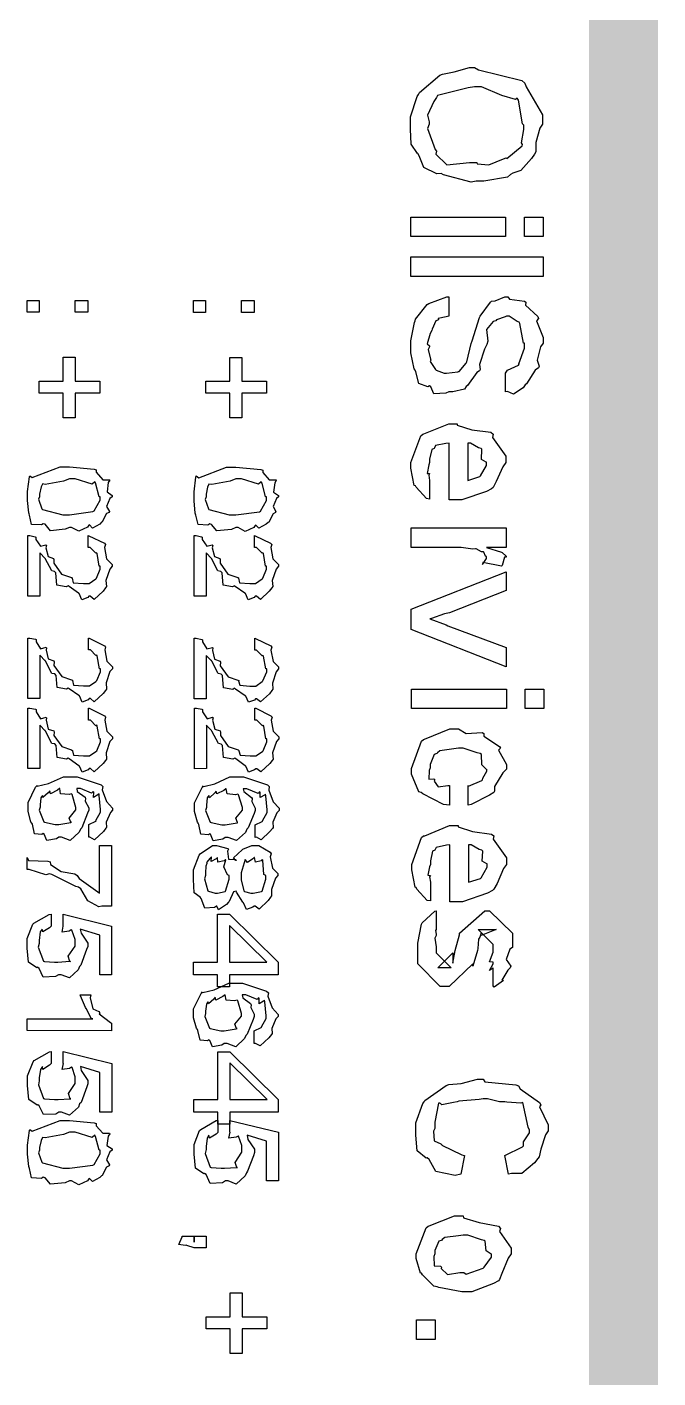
# Model space of a CAD drawing. Extents: x 0.1 to 11.6, y 0.3 to 16.2.
# Drawn here: x 1.7051 to 1.8883, y 0.8572 to 1.2494 of the extents above; entities that cross this region are included whole.
import ezdxf

# ---------------------------------------------------------------- set-up
doc = ezdxf.new("R2010")
doc.units = 0
doc.layers.get('0').update_dxf_attribs({"linetype": 'CONTINUOUS'})

msp = doc.modelspace()

# ---------------------------------------------------------------- linework, layer by layer
at = {"color": 0, "const_width": 0.02}
msp.add_lwpolyline([(1.87831, 0.513346), (1.87831, 4.18001)], dxfattribs=at)
at = {"color": 0}
for points in [[(1.83507, 1.23768), (1.83621, 1.23698), (1.84874, 1.23389), (1.84961, 1.23313), (1.84999, 1.23204), (1.85482, 1.2239), (1.85482, 1.22119), (1.854, 1.22011), (1.85286, 1.21593), (1.85281, 1.21316), (1.85243, 1.21251), (1.85157, 1.21126), (1.84847, 1.20774), (1.84619, 1.20698), (1.84549, 1.20665), (1.84463, 1.20589), (1.83778, 1.2047), (1.8355, 1.2047), (1.8341, 1.20443), (1.82607, 1.20654), (1.82531, 1.20687), (1.82411, 1.20682), (1.82032, 1.20866), (1.81896, 1.21208), (1.81858, 1.21273), (1.81847, 1.21273), (1.81668, 1.21544), (1.8164, 1.21978), (1.8164, 1.22119), (1.8164, 1.22336), (1.81836, 1.22922), (1.81879, 1.22987), (1.81901, 1.23047), (1.82497, 1.23541), (1.82574, 1.23573), (1.82574, 1.23573), (1.82915, 1.23638), (1.83356, 1.23768), (1.83507, 1.23768)], [(1.83507, 1.23204), (1.83317, 1.23182), (1.82433, 1.22955), (1.824, 1.229), (1.82324, 1.22781), (1.8214, 1.22385), (1.82183, 1.2219), (1.82183, 1.22119), (1.82135, 1.21994), (1.82362, 1.21392), (1.824, 1.21338), (1.82383, 1.21257), (1.82704, 1.20947), (1.83356, 1.21012), (1.83572, 1.21012), (1.83583, 1.20974), (1.83919, 1.20942), (1.84343, 1.21121), (1.84418, 1.21142), (1.8444, 1.21126), (1.8489, 1.2149), (1.84896, 1.21533), (1.84864, 1.21577), (1.84939, 1.21967), (1.84939, 1.22098), (1.84896, 1.2213), (1.84776, 1.22824), (1.84744, 1.22879), (1.84694, 1.22835), (1.84293, 1.2296), (1.83703, 1.23204), (1.83507, 1.23204)], [(1.81651, 1.19423), (1.84407, 1.19423), (1.84407, 1.18858), (1.81651, 1.18858), (1.81651, 1.19423)], [(1.8495, 1.19423), (1.85493, 1.19423), (1.85493, 1.18858), (1.8495, 1.18858), (1.8495, 1.19423)], [(1.81651, 1.18267), (1.85493, 1.18267), (1.85493, 1.17703), (1.81651, 1.17703), (1.81651, 1.18267)], [(1.70514, 1.17008), (1.70861, 1.17008), (1.70861, 1.16661), (1.70514, 1.16661), (1.70514, 1.17008)], [(1.71903, 1.17008), (1.72271, 1.17008), (1.72271, 1.16661), (1.71903, 1.16661), (1.71903, 1.17008)], [(1.75347, 1.17003), (1.75694, 1.17003), (1.75694, 1.16656), (1.75347, 1.16656), (1.75347, 1.17003)], [(1.76736, 1.17003), (1.77106, 1.17003), (1.77106, 1.16656), (1.76736, 1.16656), (1.76736, 1.17003)], [(1.82758, 1.17111), (1.82758, 1.16547), (1.82676, 1.16531), (1.82443, 1.16477), (1.82454, 1.16444), (1.82454, 1.16439), (1.82383, 1.16417), (1.82269, 1.16167), (1.8226, 1.16135), (1.82215, 1.16043), (1.82129, 1.1575), (1.82194, 1.15685), (1.82194, 1.15658), (1.82156, 1.15581), (1.82226, 1.15299), (1.82237, 1.15267), (1.82215, 1.15234), (1.82374, 1.15001), (1.82389, 1.14985), (1.82389, 1.14985), (1.82617, 1.14898), (1.82693, 1.14898), (1.82693, 1.14898), (1.83014, 1.14936), (1.8304, 1.14941), (1.83062, 1.14947), (1.83263, 1.15186), (1.83279, 1.15223), (1.83279, 1.15223), (1.8341, 1.15755), (1.83431, 1.15831), (1.83431, 1.15831), (1.83649, 1.16509), (1.83669, 1.16547), (1.83664, 1.16553), (1.83963, 1.1696), (1.83996, 1.16981), (1.83996, 1.16981), (1.84104, 1.16992), (1.84381, 1.17112), (1.84472, 1.17111), (1.84517, 1.17041), (1.8495, 1.16987), (1.84993, 1.1696), (1.84983, 1.16873), (1.8534, 1.16537), (1.85362, 1.16482), (1.85303, 1.16412), (1.85493, 1.15929), (1.85493, 1.15766), (1.85422, 1.15663), (1.85325, 1.15272), (1.85379, 1.15093), (1.85362, 1.1505), (1.8526, 1.14985), (1.85015, 1.14583), (1.84972, 1.14551), (1.84912, 1.14469), (1.8464, 1.14285), (1.84463, 1.14361), (1.84407, 1.14355), (1.84407, 1.14898), (1.84407, 1.14898), (1.84463, 1.14985), (1.84776, 1.15126), (1.84799, 1.15158), (1.84793, 1.15169), (1.8495, 1.1562), (1.8495, 1.15766), (1.84928, 1.15766), (1.84819, 1.16341), (1.84799, 1.16374), (1.84739, 1.16395), (1.84506, 1.16547), (1.84429, 1.16547), (1.84397, 1.16526), (1.84142, 1.16439), (1.84125, 1.16417), (1.84044, 1.16395), (1.83854, 1.16162), (1.83886, 1.1582), (1.83865, 1.15723), (1.83794, 1.15592), (1.83649, 1.15147), (1.83664, 1.14996), (1.83649, 1.14963), (1.83572, 1.14909), (1.83296, 1.14534), (1.83257, 1.14507), (1.83214, 1.14431), (1.82872, 1.14355), (1.82758, 1.14355), (1.82667, 1.14312), (1.82324, 1.14296), (1.82237, 1.14502), (1.82194, 1.14529), (1.8215, 1.14502), (1.8189, 1.14594), (1.81803, 1.14936), (1.81782, 1.14985), (1.81749, 1.15023), (1.81651, 1.15484), (1.81651, 1.15636), (1.81651, 1.15831), (1.8176, 1.16363), (1.81782, 1.16417), (1.81793, 1.16461), (1.82129, 1.16889), (1.82172, 1.16916), (1.82172, 1.16916), (1.82704, 1.17112), (1.82758, 1.17111)], [(1.70865, 1.14665), (1.7156, 1.14665), (1.7156, 1.15359), (1.71907, 1.15359), (1.71907, 1.14665), (1.72624, 1.14665), (1.72624, 1.14318), (1.71907, 1.14318), (1.71907, 1.13602), (1.7156, 1.13602), (1.7156, 1.14318), (1.70865, 1.14318), (1.70865, 1.14665)], [(1.757, 1.14659), (1.76394, 1.14659), (1.76394, 1.15354), (1.76742, 1.15353), (1.76742, 1.14659), (1.77458, 1.14659), (1.77458, 1.14312), (1.76742, 1.14312), (1.76742, 1.13596), (1.76394, 1.13596), (1.76394, 1.14312), (1.757, 1.14312), (1.757, 1.14659)], [(1.822, 1.11778), (1.822, 1.11236), (1.82107, 1.11252), (1.81808, 1.11583), (1.81787, 1.11626), (1.81754, 1.11637), (1.81657, 1.12137), (1.81657, 1.12299), (1.81657, 1.12299), (1.81944, 1.13075), (1.82004, 1.13124), (1.82036, 1.13129), (1.82758, 1.13428), (1.83003, 1.13428), (1.83003, 1.13384), (1.83425, 1.13248), (1.83979, 1.13178), (1.84044, 1.13124), (1.84022, 1.13026), (1.84412, 1.12484), (1.84412, 1.12299), (1.84326, 1.12174), (1.84136, 1.11746), (1.84044, 1.11578), (1.84, 1.1154), (1.83854, 1.11458), (1.83132, 1.11214), (1.82894, 1.11214), (1.82861, 1.11214), (1.82785, 1.11214), (1.82764, 1.11214), (1.82764, 1.12863), (1.82667, 1.12853), (1.82374, 1.12793), (1.8234, 1.12728), (1.82329, 1.12712), (1.8226, 1.12679), (1.822, 1.12397), (1.822, 1.12299), (1.82172, 1.12229), (1.82129, 1.11985), (1.822, 1.11979), (1.822, 1.11974), (1.82178, 1.11936), (1.822, 1.11778), (1.822, 1.11778)], [(1.83306, 1.12863), (1.83306, 1.11778), (1.83306, 1.11778), (1.83653, 1.11892), (1.83675, 1.11909), (1.83675, 1.11909), (1.83849, 1.12218), (1.83849, 1.12321), (1.83838, 1.12315), (1.83708, 1.12392), (1.83718, 1.12684), (1.83697, 1.12712), (1.83615, 1.12728), (1.83382, 1.12863), (1.83306, 1.12863)], [(1.71739, 1.12175), (1.71739, 1.12175), (1.72461, 1.12104), (1.72521, 1.12088), (1.72521, 1.12017), (1.72711, 1.118), (1.72906, 1.118), (1.72911, 1.11784), (1.72868, 1.11719), (1.72831, 1.11448), (1.72976, 1.11344), (1.72976, 1.11306), (1.72917, 1.11258), (1.72819, 1.11024), (1.729, 1.10883), (1.72889, 1.10851), (1.72819, 1.10818), (1.72694, 1.10574), (1.72672, 1.10568), (1.72618, 1.10514), (1.72407, 1.10395), (1.72319, 1.10487), (1.72304, 1.10482), (1.7226, 1.10422), (1.72011, 1.10303), (1.71804, 1.10417), (1.71739, 1.10417), (1.71615, 1.10362), (1.71186, 1.10319), (1.71035, 1.10509), (1.70979, 1.10525), (1.70925, 1.10487), (1.70643, 1.10503), (1.70578, 1.10775), (1.70568, 1.10807), (1.70557, 1.1084), (1.70524, 1.11193), (1.70524, 1.11306), (1.70524, 1.11458), (1.70578, 1.11882), (1.70589, 1.11914), (1.7066, 1.11865), (1.71468, 1.12174), (1.71739, 1.12175)], [(1.71739, 1.11827), (1.71571, 1.11762), (1.71039, 1.11664), (1.70958, 1.11681), (1.70958, 1.11675), (1.70915, 1.11594), (1.70871, 1.11382), (1.70871, 1.11306), (1.70844, 1.11236), (1.70942, 1.10959), (1.70958, 1.10938), (1.70958, 1.10938), (1.71544, 1.10786), (1.71739, 1.10786), (1.71739, 1.10786), (1.72424, 1.10878), (1.72456, 1.10894), (1.72456, 1.10894), (1.72629, 1.11203), (1.72629, 1.11306), (1.72601, 1.11306), (1.72499, 1.11708), (1.72478, 1.1174), (1.72396, 1.11675), (1.71903, 1.11827), (1.71739, 1.11827)], [(1.76574, 1.12169), (1.76574, 1.12169), (1.77294, 1.12098), (1.77354, 1.12082), (1.77354, 1.12012), (1.77544, 1.11795), (1.7774, 1.11795), (1.77746, 1.11778), (1.77701, 1.11713), (1.77664, 1.11442), (1.7781, 1.11339), (1.7781, 1.11301), (1.7775, 1.11252), (1.77653, 1.11019), (1.77735, 1.10878), (1.77724, 1.10845), (1.77653, 1.10813), (1.77528, 1.10568), (1.77507, 1.10563), (1.77453, 1.10509), (1.7724, 1.1039), (1.77154, 1.10482), (1.77138, 1.10476), (1.77094, 1.10417), (1.76844, 1.10297), (1.76639, 1.10411), (1.76574, 1.10411), (1.76449, 1.10357), (1.76019, 1.10314), (1.75868, 1.10503), (1.75814, 1.1052), (1.7576, 1.10482), (1.75478, 1.10498), (1.75412, 1.10769), (1.75401, 1.10802), (1.7539, 1.10834), (1.75358, 1.11187), (1.75358, 1.11301), (1.75358, 1.11453), (1.75412, 1.11876), (1.75424, 1.11909), (1.75493, 1.1186), (1.76303, 1.12169), (1.76574, 1.12169)], [(1.76574, 1.11822), (1.76406, 1.11757), (1.75874, 1.11659), (1.75792, 1.11675), (1.75792, 1.1167), (1.75749, 1.11589), (1.75706, 1.11377), (1.75706, 1.11301), (1.75678, 1.1123), (1.75776, 1.10954), (1.75792, 1.10932), (1.75792, 1.10932), (1.76378, 1.1078), (1.76574, 1.1078), (1.76574, 1.1078), (1.77257, 1.10873), (1.77289, 1.10888), (1.77289, 1.10888), (1.77463, 1.11198), (1.77463, 1.11301), (1.77436, 1.11301), (1.77333, 1.11702), (1.77311, 1.11735), (1.77229, 1.1167), (1.76736, 1.11822), (1.76574, 1.11822)], [(1.81662, 1.104), (1.84418, 1.104), (1.84418, 1.09836), (1.83854, 1.09836), (1.83849, 1.09831), (1.84289, 1.09695), (1.8431, 1.09684), (1.8431, 1.09684), (1.84418, 1.09586), (1.84418, 1.09554), (1.84375, 1.09549), (1.8431, 1.09315), (1.84289, 1.09293), (1.83746, 1.09402), (1.8374, 1.09391), (1.83735, 1.09337), (1.83854, 1.09516), (1.83854, 1.09576), (1.83826, 1.09581), (1.83778, 1.09695), (1.83768, 1.09706), (1.83708, 1.09706), (1.8355, 1.09793), (1.83529, 1.09793), (1.83453, 1.09782), (1.83117, 1.09836), (1.83008, 1.09836), (1.81662, 1.09836), (1.81662, 1.104)], [(1.70876, 1.0842), (1.70529, 1.0842), (1.70529, 1.10178), (1.70589, 1.10178), (1.70746, 1.10145), (1.70768, 1.10135), (1.70768, 1.10069), (1.70899, 1.09869), (1.71056, 1.09912), (1.71072, 1.09896), (1.71056, 1.09825), (1.71121, 1.0957), (1.71278, 1.09516), (1.71289, 1.09483), (1.71283, 1.0938), (1.71511, 1.0906), (1.71799, 1.08963), (1.71832, 1.08941), (1.71821, 1.08941), (1.71853, 1.08811), (1.72146, 1.08789), (1.72244, 1.08789), (1.72314, 1.08789), (1.72504, 1.08919), (1.72526, 1.08941), (1.72526, 1.08941), (1.72635, 1.09201), (1.72635, 1.09288), (1.72607, 1.09288), (1.72542, 1.09657), (1.72526, 1.09679), (1.72504, 1.09668), (1.72342, 1.09831), (1.72287, 1.09831), (1.72287, 1.10178), (1.72308, 1.10173), (1.72754, 1.09956), (1.72786, 1.09918), (1.7276, 1.09831), (1.72819, 1.09505), (1.72982, 1.09343), (1.72982, 1.09288), (1.72911, 1.09207), (1.72797, 1.08876), (1.72814, 1.08697), (1.72786, 1.08659), (1.72715, 1.08567), (1.72456, 1.08328), (1.72342, 1.0842), (1.72308, 1.0842), (1.72276, 1.08382), (1.72103, 1.08317), (1.72026, 1.08496), (1.72006, 1.08507), (1.72006, 1.08507), (1.71729, 1.08702), (1.71701, 1.08724), (1.71647, 1.08692), (1.71376, 1.0874), (1.71349, 1.09093), (1.71311, 1.09136), (1.71224, 1.09152), (1.71039, 1.09511), (1.71029, 1.09527), (1.71024, 1.09527), (1.70888, 1.09668), (1.70876, 1.09679), (1.70876, 1.0842)], [(1.75706, 1.0842), (1.75358, 1.0842), (1.75358, 1.10178), (1.75418, 1.10178), (1.75575, 1.10145), (1.75597, 1.10134), (1.75597, 1.10069), (1.75726, 1.09869), (1.75885, 1.09912), (1.759, 1.09896), (1.75885, 1.09825), (1.7595, 1.0957), (1.76107, 1.09516), (1.76118, 1.09483), (1.76113, 1.0938), (1.7634, 1.0906), (1.76628, 1.08963), (1.7666, 1.08941), (1.76649, 1.08941), (1.76682, 1.08811), (1.76975, 1.08789), (1.77072, 1.08789), (1.77143, 1.08789), (1.77333, 1.08919), (1.77354, 1.08941), (1.77354, 1.08941), (1.77463, 1.09201), (1.77463, 1.09288), (1.77436, 1.09288), (1.77371, 1.09657), (1.77354, 1.09679), (1.77333, 1.09668), (1.77171, 1.09831), (1.77115, 1.09831), (1.77115, 1.10178), (1.77138, 1.10172), (1.77582, 1.09955), (1.77615, 1.09917), (1.77587, 1.09831), (1.77647, 1.09505), (1.7781, 1.09342), (1.7781, 1.09288), (1.7774, 1.09207), (1.77626, 1.08876), (1.77642, 1.08697), (1.77615, 1.08659), (1.77544, 1.08567), (1.77285, 1.08328), (1.77169, 1.0842), (1.77138, 1.0842), (1.77106, 1.08382), (1.76932, 1.08317), (1.76856, 1.08496), (1.76833, 1.08507), (1.76833, 1.08507), (1.76557, 1.08702), (1.76531, 1.08724), (1.76476, 1.08691), (1.76204, 1.0874), (1.76178, 1.09093), (1.76139, 1.09136), (1.76053, 1.09152), (1.75868, 1.0951), (1.75857, 1.09527), (1.75851, 1.09527), (1.75717, 1.09668), (1.75706, 1.09679), (1.75706, 1.0842)], [(1.81668, 1.0804), (1.84424, 1.09125), (1.84424, 1.08583), (1.82775, 1.07932), (1.82633, 1.07905), (1.82254, 1.07775), (1.8221, 1.07758), (1.8221, 1.07758), (1.82676, 1.07584), (1.82731, 1.07563), (1.84424, 1.06934), (1.84424, 1.06369), (1.81668, 1.07454), (1.81668, 1.0804)], [(1.70882, 1.05447), (1.70535, 1.05447), (1.70535, 1.07205), (1.70594, 1.07205), (1.70751, 1.07172), (1.70774, 1.07162), (1.70774, 1.07096), (1.70904, 1.06896), (1.71061, 1.06939), (1.71078, 1.06923), (1.71061, 1.06852), (1.71126, 1.06597), (1.71283, 1.06543), (1.71294, 1.0651), (1.71289, 1.06407), (1.71517, 1.06087), (1.71804, 1.0599), (1.71838, 1.05968), (1.71826, 1.05968), (1.71858, 1.05838), (1.72151, 1.05816), (1.7225, 1.05816), (1.72319, 1.05816), (1.7251, 1.05946), (1.72532, 1.05968), (1.72532, 1.05968), (1.7264, 1.06228), (1.7264, 1.06315), (1.72612, 1.06315), (1.72547, 1.06684), (1.72532, 1.06706), (1.7251, 1.06695), (1.72347, 1.06858), (1.72293, 1.06858), (1.72293, 1.07205), (1.72314, 1.07199), (1.7276, 1.06982), (1.72792, 1.06944), (1.72765, 1.06858), (1.72825, 1.06532), (1.72988, 1.06369), (1.72988, 1.06315), (1.72917, 1.06234), (1.72803, 1.05903), (1.72819, 1.05724), (1.72792, 1.05686), (1.72721, 1.05593), (1.72461, 1.05355), (1.72347, 1.05447), (1.72314, 1.05447), (1.72282, 1.05409), (1.72108, 1.05344), (1.72032, 1.05523), (1.72011, 1.05534), (1.72011, 1.05534), (1.71733, 1.05729), (1.71707, 1.05751), (1.71653, 1.05718), (1.71382, 1.05767), (1.71354, 1.0612), (1.71317, 1.06163), (1.71229, 1.06179), (1.71044, 1.06537), (1.71035, 1.06554), (1.71029, 1.06554), (1.70893, 1.06695), (1.70882, 1.06706), (1.70882, 1.05447)], [(1.75711, 1.05442), (1.75364, 1.05442), (1.75364, 1.07199), (1.75424, 1.07199), (1.75581, 1.07167), (1.75603, 1.07156), (1.75603, 1.07091), (1.75732, 1.0689), (1.7589, 1.06933), (1.75906, 1.06917), (1.7589, 1.06847), (1.75956, 1.06592), (1.76113, 1.06538), (1.76124, 1.06505), (1.76118, 1.06402), (1.76346, 1.06082), (1.76633, 1.05984), (1.76665, 1.05962), (1.76654, 1.05962), (1.76687, 1.05832), (1.76981, 1.05811), (1.77078, 1.0581), (1.77149, 1.0581), (1.77339, 1.05941), (1.7736, 1.05962), (1.7736, 1.05962), (1.77468, 1.06223), (1.77468, 1.0631), (1.77442, 1.0631), (1.77376, 1.06678), (1.7736, 1.067), (1.77339, 1.06689), (1.77175, 1.06852), (1.77121, 1.06852), (1.77121, 1.07199), (1.77143, 1.07194), (1.77587, 1.06977), (1.77621, 1.06939), (1.77593, 1.06852), (1.77653, 1.06527), (1.77815, 1.06364), (1.77815, 1.0631), (1.77746, 1.06228), (1.77632, 1.05897), (1.77647, 1.05718), (1.77621, 1.0568), (1.7755, 1.05588), (1.77289, 1.05349), (1.77175, 1.05442), (1.77143, 1.05442), (1.77111, 1.05403), (1.76937, 1.05339), (1.76861, 1.05518), (1.76839, 1.05528), (1.76839, 1.05528), (1.76563, 1.05724), (1.76535, 1.05745), (1.76481, 1.05713), (1.7621, 1.05762), (1.76183, 1.06114), (1.76144, 1.06158), (1.76058, 1.06174), (1.75874, 1.06532), (1.75863, 1.06548), (1.75857, 1.06548), (1.75722, 1.06689), (1.75711, 1.067), (1.75711, 1.05442)], [(1.81674, 1.05724), (1.84429, 1.05724), (1.84429, 1.05159), (1.81674, 1.05159), (1.81674, 1.05724)], [(1.84972, 1.05724), (1.85514, 1.05724), (1.85514, 1.05159), (1.84972, 1.05159), (1.84972, 1.05724)], [(1.70882, 1.03413), (1.70535, 1.03413), (1.70535, 1.0517), (1.70594, 1.0517), (1.70751, 1.05138), (1.70774, 1.05127), (1.70774, 1.05062), (1.70904, 1.04861), (1.71061, 1.04904), (1.71078, 1.04888), (1.71061, 1.04817), (1.71126, 1.04563), (1.71283, 1.04508), (1.71294, 1.04476), (1.71289, 1.04373), (1.71517, 1.04053), (1.71804, 1.03955), (1.71838, 1.03933), (1.71826, 1.03933), (1.71858, 1.03803), (1.72151, 1.03781), (1.7225, 1.03782), (1.72319, 1.03782), (1.7251, 1.03912), (1.72532, 1.03933), (1.72532, 1.03933), (1.7264, 1.04194), (1.7264, 1.04281), (1.72612, 1.0428), (1.72547, 1.0465), (1.72532, 1.04671), (1.7251, 1.0466), (1.72347, 1.04823), (1.72293, 1.04823), (1.72293, 1.0517), (1.72314, 1.05165), (1.7276, 1.04948), (1.72792, 1.0491), (1.72765, 1.04823), (1.72825, 1.04498), (1.72988, 1.04335), (1.72988, 1.04281), (1.72917, 1.04199), (1.72803, 1.03868), (1.72819, 1.03689), (1.72792, 1.03651), (1.72721, 1.03559), (1.72461, 1.0332), (1.72347, 1.03413), (1.72314, 1.03413), (1.72282, 1.03375), (1.72108, 1.03309), (1.72032, 1.03488), (1.72011, 1.03499), (1.72011, 1.03499), (1.71733, 1.03695), (1.71707, 1.03716), (1.71653, 1.03684), (1.71382, 1.03733), (1.71354, 1.04085), (1.71317, 1.04129), (1.71229, 1.04145), (1.71044, 1.04503), (1.71035, 1.04519), (1.71029, 1.04519), (1.70893, 1.04661), (1.70882, 1.04671), (1.70882, 1.03413)], [(1.75717, 1.03413), (1.75369, 1.03412), (1.75369, 1.0517), (1.75429, 1.0517), (1.75586, 1.05137), (1.75607, 1.05127), (1.75608, 1.05062), (1.75737, 1.04861), (1.75896, 1.04904), (1.75911, 1.04888), (1.75896, 1.04817), (1.7596, 1.04563), (1.76118, 1.04508), (1.76129, 1.04476), (1.76124, 1.04373), (1.76351, 1.04053), (1.76639, 1.03955), (1.76671, 1.03933), (1.7666, 1.03933), (1.76693, 1.03803), (1.76986, 1.03781), (1.77083, 1.03781), (1.77154, 1.03781), (1.77344, 1.03912), (1.77365, 1.03933), (1.77365, 1.03933), (1.77474, 1.04194), (1.77474, 1.0428), (1.77447, 1.0428), (1.77382, 1.04649), (1.77365, 1.04671), (1.77344, 1.0466), (1.77181, 1.04823), (1.77126, 1.04823), (1.77126, 1.0517), (1.77149, 1.05165), (1.77593, 1.04948), (1.77626, 1.0491), (1.77599, 1.04823), (1.77658, 1.04497), (1.77821, 1.04335), (1.77821, 1.0428), (1.7775, 1.04199), (1.77636, 1.03868), (1.77653, 1.03689), (1.77626, 1.03651), (1.77556, 1.03559), (1.77294, 1.0332), (1.77181, 1.03412), (1.77149, 1.03412), (1.77115, 1.03374), (1.76942, 1.03309), (1.76867, 1.03488), (1.76844, 1.03499), (1.76844, 1.03499), (1.76568, 1.03694), (1.7654, 1.03716), (1.76486, 1.03684), (1.76215, 1.03733), (1.76188, 1.04085), (1.7615, 1.04128), (1.76064, 1.04145), (1.75879, 1.04503), (1.75868, 1.04519), (1.75863, 1.04519), (1.75726, 1.0466), (1.75717, 1.04671), (1.75717, 1.03413)], [(1.82781, 1.02919), (1.82781, 1.02354), (1.82601, 1.02371), (1.82004, 1.0268), (1.81956, 1.02723), (1.81885, 1.0274), (1.81674, 1.0325), (1.81674, 1.03418), (1.81674, 1.03418), (1.81961, 1.0421), (1.82021, 1.04264), (1.82047, 1.0427), (1.8279, 1.04568), (1.8304, 1.04568), (1.8304, 1.04568), (1.83257, 1.04432), (1.83724, 1.04459), (1.83778, 1.04438), (1.83772, 1.04356), (1.84229, 1.04053), (1.84256, 1.04004), (1.84201, 1.03949), (1.84429, 1.03537), (1.84429, 1.03396), (1.84326, 1.03288), (1.84088, 1.02892), (1.84082, 1.02756), (1.8406, 1.02723), (1.83942, 1.02647), (1.8341, 1.02371), (1.83322, 1.02355), (1.83322, 1.02919), (1.83328, 1.02908), (1.83712, 1.03071), (1.83735, 1.03092), (1.83735, 1.03092), (1.83746, 1.03141), (1.83865, 1.03336), (1.83865, 1.03396), (1.83849, 1.03391), (1.83712, 1.03521), (1.83703, 1.03825), (1.83669, 1.03852), (1.83583, 1.03868), (1.83176, 1.04004), (1.8304, 1.04004), (1.829, 1.03988), (1.82493, 1.03933), (1.82433, 1.03874), (1.82411, 1.03852), (1.82335, 1.03825), (1.82215, 1.03537), (1.82215, 1.03439), (1.82189, 1.03364), (1.82178, 1.03109), (1.82324, 1.03114), (1.82346, 1.03092), (1.82329, 1.03054), (1.82443, 1.02881), (1.82731, 1.02924), (1.82781, 1.02919)], [(1.72299, 1.01422), (1.72299, 1.0179), (1.72299, 1.0179), (1.72504, 1.01888), (1.72515, 1.01899), (1.7251, 1.01904), (1.72646, 1.02149), (1.72646, 1.02225), (1.72646, 1.02225), (1.72607, 1.02631), (1.72601, 1.0268), (1.72569, 1.02648), (1.72439, 1.02577), (1.72444, 1.02734), (1.72428, 1.02745), (1.72385, 1.02702), (1.7206, 1.02832), (1.71951, 1.02832), (1.71967, 1.02751), (1.72194, 1.02582), (1.72211, 1.0255), (1.722, 1.02469), (1.72299, 1.02273), (1.72299, 1.02203), (1.72265, 1.02116), (1.72097, 1.01698), (1.7206, 1.0166), (1.72021, 1.01568), (1.71761, 1.01329), (1.71511, 1.01422), (1.71431, 1.01421), (1.7136, 1.01373), (1.71083, 1.01324), (1.71007, 1.01514), (1.70975, 1.0153), (1.70942, 1.01497), (1.70725, 1.01519), (1.70665, 1.01801), (1.70649, 1.01834), (1.70622, 1.01866), (1.7054, 1.0217), (1.7054, 1.02268), (1.7054, 1.02431), (1.70757, 1.02875), (1.70801, 1.02919), (1.70806, 1.02902), (1.71132, 1.02978), (1.71565, 1.03179), (1.71713, 1.03179), (1.71963, 1.03179), (1.72657, 1.02946), (1.72711, 1.02897), (1.72694, 1.02794), (1.72819, 1.02458), (1.72993, 1.02268), (1.72993, 1.02203), (1.72928, 1.02138), (1.72808, 1.01861), (1.72819, 1.01709), (1.72797, 1.01682), (1.72726, 1.0159), (1.72472, 1.01351), (1.72336, 1.01427), (1.72299, 1.01422)], [(1.77132, 1.01416), (1.77132, 1.01785), (1.77132, 1.01785), (1.77339, 1.01883), (1.77349, 1.01893), (1.77343, 1.01899), (1.77479, 1.02143), (1.77479, 1.02219), (1.77479, 1.02219), (1.77442, 1.02626), (1.77436, 1.02675), (1.77403, 1.02642), (1.77274, 1.02572), (1.77279, 1.02729), (1.77262, 1.0274), (1.77219, 1.02696), (1.76893, 1.02827), (1.76785, 1.02827), (1.76801, 1.02745), (1.77029, 1.02577), (1.77046, 1.02544), (1.77035, 1.02463), (1.77132, 1.02268), (1.77132, 1.02197), (1.771, 1.0211), (1.76932, 1.01693), (1.76893, 1.01655), (1.76856, 1.01563), (1.76594, 1.01324), (1.76346, 1.01416), (1.76264, 1.01416), (1.76193, 1.01367), (1.75917, 1.01318), (1.7584, 1.01508), (1.75808, 1.01525), (1.75776, 1.01492), (1.75558, 1.01514), (1.75499, 1.01796), (1.75483, 1.01828), (1.75456, 1.01861), (1.75375, 1.02165), (1.75375, 1.02262), (1.75375, 1.02425), (1.75592, 1.0287), (1.75635, 1.02914), (1.7564, 1.02897), (1.75965, 1.02973), (1.764, 1.03174), (1.76546, 1.03174), (1.76796, 1.03174), (1.7749, 1.02941), (1.77544, 1.02892), (1.77528, 1.02789), (1.77653, 1.02452), (1.77826, 1.02262), (1.77826, 1.02197), (1.77761, 1.02132), (1.77642, 1.01855), (1.77653, 1.01704), (1.77632, 1.01677), (1.77561, 1.01584), (1.77306, 1.01346), (1.77169, 1.01422), (1.77132, 1.01416)], [(1.71451, 1.02832), (1.71392, 1.02789), (1.71186, 1.02686), (1.71169, 1.02767), (1.71169, 1.02767), (1.71126, 1.02713), (1.70969, 1.02572), (1.70953, 1.02637), (1.70953, 1.02637), (1.7091, 1.02566), (1.70888, 1.0236), (1.70888, 1.0229), (1.70861, 1.02203), (1.70996, 1.01866), (1.71018, 1.01855), (1.71018, 1.01855), (1.71326, 1.0179), (1.71431, 1.0179), (1.71431, 1.0179), (1.71778, 1.01845), (1.71799, 1.01855), (1.71783, 1.01855), (1.71733, 1.0198), (1.71929, 1.02214), (1.71929, 1.02289), (1.71929, 1.02289), (1.71821, 1.02658), (1.71799, 1.0268), (1.71729, 1.02658), (1.71485, 1.02686), (1.71457, 1.02832), (1.71451, 1.02832)], [(1.76286, 1.02827), (1.76226, 1.02783), (1.76019, 1.0268), (1.76004, 1.02762), (1.76004, 1.02762), (1.7596, 1.02707), (1.75803, 1.02566), (1.75786, 1.02631), (1.75786, 1.02631), (1.75743, 1.02561), (1.75722, 1.02355), (1.75722, 1.02284), (1.75694, 1.02197), (1.75831, 1.01861), (1.75851, 1.0185), (1.75851, 1.0185), (1.76161, 1.01785), (1.76264, 1.01785), (1.76264, 1.01785), (1.76611, 1.01839), (1.76633, 1.0185), (1.76617, 1.0185), (1.76568, 1.01975), (1.76764, 1.02208), (1.76764, 1.02284), (1.76764, 1.02284), (1.76654, 1.02653), (1.76633, 1.02675), (1.76563, 1.02653), (1.76318, 1.0268), (1.76292, 1.02827), (1.76286, 1.02827)], [(1.82221, 1.00114), (1.82221, 0.995711), (1.82129, 0.995876), (1.81831, 0.999186), (1.81808, 0.999618), (1.81776, 0.999726), (1.81679, 1.00472), (1.81679, 1.00635), (1.81679, 1.00635), (1.81967, 1.0141), (1.82026, 1.01459), (1.82058, 1.01465), (1.82781, 1.01763), (1.83024, 1.01763), (1.83024, 1.0172), (1.83447, 1.01584), (1.84, 1.01513), (1.84065, 1.01459), (1.84044, 1.01362), (1.84435, 1.00819), (1.84435, 1.00635), (1.84347, 1.0051), (1.84158, 1.00081), (1.84065, 0.999131), (1.84022, 0.99875), (1.83876, 0.997935), (1.83154, 0.995496), (1.82915, 0.995497), (1.82883, 0.995497), (1.82807, 0.995497), (1.82785, 0.995496), (1.82785, 1.01199), (1.82688, 1.01188), (1.82394, 1.01128), (1.82362, 1.01063), (1.82351, 1.01047), (1.82281, 1.01014), (1.82221, 1.00732), (1.82221, 1.00635), (1.82194, 1.00564), (1.8215, 1.0032), (1.82221, 1.00314), (1.82221, 1.00309), (1.822, 1.00271), (1.82221, 1.00114), (1.82221, 1.00114)], [(1.83328, 1.01199), (1.83328, 1.00114), (1.83328, 1.00114), (1.83675, 1.00228), (1.83697, 1.00244), (1.83697, 1.00244), (1.83871, 1.00553), (1.83871, 1.00656), (1.8386, 1.00651), (1.83729, 1.00727), (1.8374, 1.0102), (1.83718, 1.01047), (1.83637, 1.01063), (1.83404, 1.01199), (1.83328, 1.01199)], [(1.72612, 1.01183), (1.7296, 1.01183), (1.7296, 0.994249), (1.72678, 0.994249), (1.72597, 0.993978), (1.72276, 0.995768), (1.72071, 0.99924), (1.72006, 0.999675), (1.71924, 0.999946), (1.71229, 1.00336), (1.71158, 1.00358), (1.71056, 1.00331), (1.70568, 1.00488), (1.70508, 1.00488), (1.70508, 1.00836), (1.70551, 1.00749), (1.71115, 1.00727), (1.71181, 1.00705), (1.71186, 1.00629), (1.71496, 1.00423), (1.71897, 1.00358), (1.71963, 1.00314), (1.72021, 1.00228), (1.72569, 0.998371), (1.72612, 0.997936), (1.72612, 1.01183)], [(1.76579, 1.00749), (1.76568, 1.00749), (1.76503, 1.00825), (1.76753, 1.01058), (1.76774, 1.01074), (1.76774, 1.01074), (1.77035, 1.01183), (1.77121, 1.01183), (1.7724, 1.01183), (1.77567, 1.00987), (1.77599, 1.00944), (1.77572, 1.00852), (1.77632, 1.00526), (1.77794, 1.00369), (1.77794, 1.00314), (1.77724, 1.00233), (1.77604, 0.999024), (1.77604, 0.997233), (1.77576, 0.996851), (1.77507, 0.995875), (1.77251, 0.993326), (1.77138, 0.994251), (1.771, 0.994249), (1.77067, 0.993869), (1.76882, 0.993274), (1.76796, 0.995171), (1.76774, 0.995335), (1.76774, 0.995335), (1.7659, 0.998264), (1.76579, 0.998589), (1.76503, 0.998372), (1.76383, 0.995551), (1.76361, 0.995335), (1.76297, 0.994738), (1.76069, 0.993164), (1.76025, 0.994249), (1.76014, 0.994249), (1.75956, 0.993814), (1.75667, 0.99365), (1.75569, 0.996418), (1.75538, 0.996853), (1.75538, 0.996853), (1.75364, 0.998047), (1.75342, 1.0019), (1.75342, 1.00315), (1.75342, 1.00472), (1.75504, 1.00906), (1.75538, 1.00944), (1.75538, 1.00944), (1.75896, 1.01183), (1.76014, 1.01183), (1.76014, 1.01183), (1.7634, 1.01096), (1.76361, 1.01074), (1.76329, 1.0102), (1.76361, 1.00781), (1.76574, 1.00771), (1.76579, 1.00749)], [(1.76036, 1.00835), (1.76004, 1.00798), (1.75857, 1.00716), (1.75868, 1.00857), (1.75863, 1.00857), (1.75831, 1.00814), (1.75717, 1.00689), (1.75732, 1.00667), (1.75732, 1.00662), (1.757, 1.00586), (1.75689, 1.00385), (1.75689, 1.00315), (1.75662, 1.00217), (1.7576, 0.998696), (1.75776, 0.998588), (1.75776, 0.998588), (1.75971, 0.997936), (1.76036, 0.997936), (1.76036, 0.997936), (1.76258, 0.998479), (1.76275, 0.998589), (1.76275, 0.998589), (1.76383, 1.00201), (1.76383, 1.00315), (1.76329, 1.00331), (1.76221, 1.00559), (1.76286, 1.00765), (1.76275, 1.00771), (1.76232, 1.00738), (1.76053, 1.007), (1.76036, 1.00835), (1.76036, 1.00835)], [(1.771, 1.00836), (1.77067, 1.00792), (1.7691, 1.00689), (1.76839, 1.00776), (1.76839, 1.00771), (1.76813, 1.00678), (1.76731, 1.0039), (1.76731, 1.00293), (1.76731, 1.00184), (1.76801, 0.998696), (1.76818, 0.998588), (1.76828, 0.998425), (1.77012, 0.997936), (1.77078, 0.997936), (1.77078, 0.997936), (1.77317, 0.998479), (1.77339, 0.998589), (1.77339, 0.998589), (1.77447, 1.00201), (1.77447, 1.00315), (1.77388, 1.00336), (1.77354, 1.0076), (1.77339, 1.00771), (1.77306, 1.00738), (1.77143, 1.007), (1.77111, 1.00836), (1.771, 1.00836)], [(1.82394, 0.99284), (1.82394, 0.987414), (1.82374, 0.98714), (1.82394, 0.986057), (1.82394, 0.985678), (1.82351, 0.984918), (1.82394, 0.982422), (1.82394, 0.981554), (1.82394, 0.980686), (1.82829, 0.976344), (1.82676, 0.976344), (1.82437, 0.976344), (1.82872, 0.980685), (1.82872, 0.977646), (1.82937, 0.981338), (1.83068, 0.985893), (1.83068, 0.986326), (1.83806, 0.992839), (1.83936, 0.992839), (1.84608, 0.986328), (1.84608, 0.982206), (1.84532, 0.981715), (1.84418, 0.978731), (1.84554, 0.976778), (1.84543, 0.976346), (1.84472, 0.975585), (1.84299, 0.972765), (1.84347, 0.972657), (1.84347, 0.972657), (1.84278, 0.972168), (1.84076, 0.970649), (1.8405, 0.970975), (1.84044, 0.970918), (1.84044, 0.976344), (1.84022, 0.976126), (1.83942, 0.975532), (1.84044, 0.977483), (1.84044, 0.978081), (1.84033, 0.977971), (1.83942, 0.978081), (1.84044, 0.980847), (1.84044, 0.981769), (1.84044, 0.983071), (1.8361, 0.987414), (1.83826, 0.987411), (1.84131, 0.987411), (1.83697, 0.985678), (1.83697, 0.986328), (1.83653, 0.985242), (1.83615, 0.984646), (1.83599, 0.981878), (1.83589, 0.981338), (1.83458, 0.976778), (1.83458, 0.977429), (1.82764, 0.970918), (1.82721, 0.970921), (1.82503, 0.970921), (1.81853, 0.977431), (1.81853, 0.981553), (1.81853, 0.983507), (1.81961, 0.988932), (1.81982, 0.989365), (1.81982, 0.989365), (1.82351, 0.992731), (1.82394, 0.99284)], [(1.71208, 0.991863), (1.71208, 0.98839), (1.71158, 0.987901), (1.70964, 0.986708), (1.70947, 0.987524), (1.70947, 0.987524), (1.70893, 0.986708), (1.70861, 0.984267), (1.70861, 0.983399), (1.70833, 0.98226), (1.70985, 0.978246), (1.71012, 0.97819), (1.71012, 0.97819), (1.71306, 0.977974), (1.71403, 0.977974), (1.71403, 0.977974), (1.7175, 0.978192), (1.71772, 0.97819), (1.71756, 0.97819), (1.71707, 0.979656), (1.71903, 0.982639), (1.71903, 0.983615), (1.71903, 0.984538), (1.7181, 0.98725), (1.71793, 0.987304), (1.71733, 0.986981), (1.71528, 0.986656), (1.7156, 0.988392), (1.71556, 0.988392), (1.71556, 0.991864), (1.72965, 0.98839), (1.72965, 0.974283), (1.72618, 0.974283), (1.72618, 0.985786), (1.72054, 0.987522), (1.72076, 0.986328), (1.72271, 0.983507), (1.72271, 0.982531), (1.72239, 0.981608), (1.72071, 0.977103), (1.72032, 0.976672), (1.71994, 0.975749), (1.71739, 0.973361), (1.715, 0.974283), (1.71425, 0.974283), (1.71337, 0.973743), (1.70979, 0.973581), (1.70861, 0.976129), (1.70817, 0.976453), (1.70796, 0.976293), (1.70551, 0.977974), (1.70514, 0.982044), (1.70514, 0.983399), (1.70514, 0.984865), (1.70676, 0.988933), (1.70708, 0.989258), (1.70708, 0.989258), (1.71153, 0.99181), (1.71208, 0.991863)], [(1.75347, 0.977975), (1.76042, 0.977974), (1.76042, 0.991863), (1.76389, 0.991864), (1.778, 0.977974), (1.778, 0.974283), (1.76389, 0.974286), (1.76389, 0.970814), (1.76042, 0.970811), (1.76042, 0.974283), (1.75347, 0.974283), (1.75347, 0.977975)], [(1.76389, 0.977975), (1.77474, 0.977974), (1.76389, 0.988608), (1.76389, 0.977975)], [(1.77106, 0.954317), (1.77106, 0.958006), (1.77106, 0.958006), (1.77311, 0.958983), (1.77322, 0.959092), (1.77317, 0.959147), (1.77453, 0.961589), (1.77453, 0.962349), (1.77453, 0.962349), (1.77414, 0.966417), (1.77408, 0.966904), (1.77376, 0.966578), (1.77246, 0.965875), (1.77251, 0.967449), (1.77235, 0.967557), (1.77192, 0.967121), (1.76867, 0.968425), (1.76758, 0.968425), (1.76774, 0.967611), (1.77001, 0.965928), (1.77018, 0.965601), (1.77007, 0.964787), (1.77106, 0.962835), (1.77106, 0.962129), (1.77072, 0.961262), (1.76904, 0.957083), (1.76867, 0.956706), (1.76828, 0.955782), (1.76568, 0.953396), (1.76318, 0.954317), (1.76237, 0.954317), (1.76167, 0.953829), (1.7589, 0.953342), (1.75814, 0.95524), (1.75782, 0.9554), (1.75749, 0.955076), (1.75532, 0.955293), (1.75472, 0.958115), (1.75456, 0.958442), (1.75429, 0.958768), (1.75347, 0.961806), (1.75347, 0.962782), (1.75347, 0.96441), (1.75564, 0.968857), (1.75608, 0.969293), (1.75613, 0.969129), (1.75939, 0.969888), (1.76372, 0.971897), (1.76519, 0.971894), (1.76768, 0.971897), (1.77463, 0.969563), (1.77518, 0.969074), (1.77501, 0.968043), (1.77626, 0.964681), (1.778, 0.962782), (1.778, 0.962129), (1.77735, 0.961481), (1.77615, 0.958711), (1.77626, 0.957194), (1.77604, 0.956922), (1.77533, 0.956), (1.77279, 0.953611), (1.77143, 0.954372), (1.77106, 0.954317)], [(1.70514, 0.958062), (1.70514, 0.961535), (1.72424, 0.961535), (1.72385, 0.961478), (1.72222, 0.964464), (1.72206, 0.964787), (1.72206, 0.964787), (1.7206, 0.968206), (1.72054, 0.968479), (1.72358, 0.968479), (1.72342, 0.967554), (1.72418, 0.964411), (1.72592, 0.96365), (1.72618, 0.963268), (1.72601, 0.962944), (1.72933, 0.960393), (1.72965, 0.960232), (1.72965, 0.95806), (1.70514, 0.958062)], [(1.76258, 0.968422), (1.76199, 0.96799), (1.75993, 0.96696), (1.75976, 0.967772), (1.75976, 0.967772), (1.75933, 0.967231), (1.75776, 0.965818), (1.7576, 0.966469), (1.7576, 0.966469), (1.75717, 0.965767), (1.75694, 0.963704), (1.75694, 0.962999), (1.75667, 0.962129), (1.75803, 0.958768), (1.75825, 0.958658), (1.75825, 0.958658), (1.76133, 0.958006), (1.76237, 0.958006), (1.76237, 0.958006), (1.76585, 0.95855), (1.76606, 0.958657), (1.7659, 0.958658), (1.7654, 0.959906), (1.76736, 0.962237), (1.76736, 0.962999), (1.76736, 0.962999), (1.76628, 0.966686), (1.76606, 0.966904), (1.76535, 0.966686), (1.76292, 0.96696), (1.76264, 0.968422), (1.76258, 0.968422)], [(1.71213, 0.951986), (1.71213, 0.948514), (1.71164, 0.948025), (1.70969, 0.946832), (1.70953, 0.947646), (1.70953, 0.947646), (1.70899, 0.946831), (1.70865, 0.94439), (1.70865, 0.943522), (1.70839, 0.942383), (1.7099, 0.938368), (1.71018, 0.938314), (1.71018, 0.938314), (1.71311, 0.938097), (1.71408, 0.938097), (1.71408, 0.938097), (1.71756, 0.938314), (1.71778, 0.938314), (1.71761, 0.938314), (1.71713, 0.939776), (1.71907, 0.942761), (1.71907, 0.943737), (1.71907, 0.944661), (1.71815, 0.947372), (1.71799, 0.947428), (1.71739, 0.947104), (1.71533, 0.946778), (1.71565, 0.948514), (1.7156, 0.948515), (1.7156, 0.951987), (1.72971, 0.948514), (1.72971, 0.934407), (1.72624, 0.934407), (1.72624, 0.94591), (1.7206, 0.947646), (1.72081, 0.946451), (1.72276, 0.943629), (1.72276, 0.942654), (1.72244, 0.941732), (1.72076, 0.937226), (1.72037, 0.936793), (1.72, 0.935872), (1.71744, 0.933485), (1.71506, 0.934407), (1.71431, 0.934407), (1.71343, 0.933867), (1.70985, 0.933703), (1.70865, 0.936253), (1.70822, 0.936576), (1.70801, 0.936417), (1.70557, 0.938097), (1.70518, 0.942165), (1.70518, 0.943521), (1.70518, 0.944985), (1.70682, 0.949056), (1.70714, 0.949379), (1.70714, 0.949379), (1.71158, 0.951933), (1.71213, 0.951986)], [(1.75353, 0.938043), (1.76047, 0.93804), (1.76047, 0.951929), (1.76394, 0.951932), (1.77806, 0.938043), (1.77806, 0.934353), (1.76394, 0.934356), (1.76394, 0.930881), (1.76047, 0.930879), (1.76047, 0.934353), (1.75353, 0.934356), (1.75353, 0.938043)], [(1.76394, 0.938043), (1.77479, 0.938043), (1.76394, 0.948678), (1.76394, 0.938043)], [(1.83214, 0.921819), (1.83106, 0.916396), (1.82937, 0.916015), (1.82379, 0.917207), (1.82183, 0.920628), (1.82129, 0.921168), (1.82101, 0.921006), (1.81842, 0.923175), (1.81803, 0.927733), (1.81803, 0.929197), (1.81803, 0.931261), (1.81999, 0.936901), (1.82042, 0.937444), (1.82064, 0.937825), (1.82682, 0.942164), (1.82758, 0.942435), (1.82758, 0.942435), (1.83111, 0.942707), (1.83594, 0.943954), (1.83757, 0.943956), (1.83806, 0.943251), (1.847, 0.942326), (1.84776, 0.942), (1.84831, 0.941133), (1.85389, 0.937172), (1.85428, 0.936576), (1.85389, 0.935926), (1.85644, 0.930717), (1.85644, 0.928981), (1.85568, 0.927843), (1.85433, 0.923665), (1.85385, 0.921439), (1.8534, 0.920951), (1.85249, 0.919703), (1.84879, 0.916557), (1.84581, 0.916611), (1.84494, 0.916396), (1.84386, 0.921819), (1.84386, 0.921819), (1.84896, 0.92437), (1.84928, 0.92464), (1.84928, 0.925779), (1.85101, 0.928386), (1.85101, 0.929197), (1.85058, 0.930011), (1.84907, 0.937226), (1.84907, 0.937226), (1.84847, 0.937011), (1.8444, 0.937336), (1.84386, 0.937444), (1.84233, 0.937446), (1.83876, 0.938313), (1.83757, 0.938313), (1.83637, 0.938097), (1.83051, 0.937607), (1.82997, 0.937444), (1.82889, 0.937225), (1.82557, 0.936578), (1.82514, 0.936956), (1.82497, 0.937011), (1.82454, 0.937011), (1.82346, 0.931478), (1.82346, 0.929633), (1.82314, 0.928872), (1.82329, 0.926051), (1.82525, 0.925183), (1.82563, 0.924858), (1.82557, 0.924858), (1.83137, 0.921983), (1.83214, 0.921819)], [(1.71739, 0.932022), (1.71739, 0.932022), (1.72461, 0.931315), (1.72521, 0.931154), (1.72521, 0.930447), (1.72711, 0.928276), (1.72906, 0.928276), (1.72911, 0.928114), (1.72868, 0.927462), (1.72829, 0.92475), (1.72976, 0.923719), (1.72976, 0.923342), (1.72917, 0.922851), (1.72819, 0.920518), (1.729, 0.919108), (1.72889, 0.918782), (1.72819, 0.918457), (1.72694, 0.916015), (1.72672, 0.915963), (1.72618, 0.915419), (1.72407, 0.914225), (1.72319, 0.915149), (1.72304, 0.915093), (1.7226, 0.914497), (1.72011, 0.913303), (1.71804, 0.914442), (1.71739, 0.914444), (1.71614, 0.9139), (1.71186, 0.913465), (1.71035, 0.915365), (1.70979, 0.915528), (1.70925, 0.915147), (1.70643, 0.915308), (1.70578, 0.918025), (1.70568, 0.918349), (1.70557, 0.918674), (1.70524, 0.9222), (1.70524, 0.92334), (1.70524, 0.924858), (1.70578, 0.92909), (1.70589, 0.929417), (1.7066, 0.928928), (1.71468, 0.932021), (1.71739, 0.932022)], [(1.76053, 0.932021), (1.76053, 0.928546), (1.76004, 0.928061), (1.75808, 0.926868), (1.75792, 0.927682), (1.75792, 0.927682), (1.75737, 0.926868), (1.75706, 0.924426), (1.75706, 0.923558), (1.75678, 0.922418), (1.75831, 0.918403), (1.75857, 0.918349), (1.75857, 0.918349), (1.7615, 0.918132), (1.76247, 0.918132), (1.76247, 0.918132), (1.76594, 0.91835), (1.76617, 0.918349), (1.766, 0.91835), (1.76551, 0.919814), (1.76747, 0.922796), (1.76747, 0.923774), (1.76747, 0.924696), (1.76654, 0.927408), (1.76639, 0.927462), (1.76579, 0.927139), (1.76372, 0.926814), (1.76406, 0.92855), (1.764, 0.92855), (1.764, 0.932022), (1.7781, 0.928549), (1.7781, 0.914442), (1.77463, 0.914442), (1.77463, 0.925944), (1.76899, 0.927681), (1.76921, 0.926486), (1.77115, 0.923665), (1.77115, 0.922688), (1.77083, 0.921767), (1.76915, 0.917264), (1.76878, 0.916831), (1.76839, 0.915907), (1.76585, 0.913522), (1.76346, 0.91444), (1.76269, 0.91444), (1.76183, 0.913901), (1.75825, 0.913739), (1.75706, 0.916289), (1.75662, 0.916613), (1.7564, 0.916451), (1.75396, 0.918132), (1.75358, 0.922203), (1.75358, 0.923558), (1.75358, 0.925022), (1.75521, 0.92909), (1.75553, 0.929417), (1.75553, 0.929417), (1.75999, 0.931967), (1.76053, 0.932021)], [(1.71739, 0.92855), (1.71571, 0.927897), (1.71039, 0.926921), (1.70958, 0.927085), (1.70958, 0.927031), (1.70915, 0.926214), (1.70871, 0.924101), (1.70871, 0.923342), (1.70844, 0.922635), (1.70942, 0.919868), (1.70958, 0.91965), (1.70958, 0.91965), (1.71544, 0.918133), (1.71739, 0.918133), (1.71739, 0.918133), (1.72424, 0.919054), (1.72456, 0.919217), (1.72456, 0.919217), (1.72629, 0.92231), (1.72629, 0.923342), (1.72601, 0.923343), (1.72499, 0.927354), (1.72478, 0.927681), (1.72396, 0.927029), (1.71903, 0.928549), (1.71739, 0.92855)], [(1.83176, 0.904351), (1.83182, 0.903754), (1.83643, 0.902396), (1.84201, 0.901313), (1.84261, 0.90066), (1.84224, 0.899794), (1.84565, 0.89491), (1.84565, 0.893282), (1.84478, 0.892033), (1.84299, 0.887585), (1.84233, 0.885851), (1.84196, 0.885469), (1.84056, 0.884656), (1.83425, 0.882214), (1.83219, 0.882214), (1.83132, 0.882214), (1.82465, 0.883517), (1.82417, 0.883735), (1.82319, 0.883842), (1.81988, 0.887207), (1.81961, 0.887642), (1.81933, 0.887639), (1.81808, 0.891872), (1.81808, 0.893282), (1.81808, 0.893282), (1.82096, 0.900825), (1.82156, 0.901311), (1.82183, 0.901367), (1.82926, 0.90435), (1.83176, 0.904351)], [(1.75358, 0.898439), (1.75706, 0.898439), (1.75706, 0.894967), (1.75358, 0.894967), (1.75358, 0.894967), (1.75151, 0.895726), (1.75142, 0.895835), (1.75097, 0.895671), (1.74918, 0.895996), (1.75017, 0.898167), (1.75011, 0.898438), (1.75358, 0.898439), (1.75358, 0.898114), (1.75358, 0.897408), (1.75358, 0.897138), (1.75358, 0.897029), (1.75358, 0.896703), (1.75358, 0.896703), (1.75358, 0.898439)], [(1.83176, 0.898707), (1.8304, 0.898544), (1.82639, 0.898001), (1.82568, 0.897407), (1.82547, 0.89719), (1.82471, 0.896917), (1.82351, 0.894206), (1.82351, 0.893283), (1.82324, 0.892522), (1.82329, 0.889756), (1.82514, 0.889647), (1.82547, 0.889378), (1.82536, 0.88905), (1.82721, 0.887314), (1.83078, 0.887857), (1.83197, 0.887857), (1.83263, 0.887369), (1.83751, 0.889158), (1.83783, 0.889378), (1.83783, 0.889378), (1.84, 0.892306), (1.84, 0.893282), (1.83985, 0.893175), (1.83843, 0.894097), (1.83817, 0.896972), (1.83783, 0.897188), (1.83703, 0.897351), (1.83306, 0.898707), (1.83176, 0.898707)], [(1.75711, 0.875), (1.76406, 0.875), (1.76406, 0.881944), (1.76753, 0.881943), (1.76753, 0.874999), (1.77468, 0.874999), (1.77468, 0.871528), (1.76753, 0.871528), (1.76753, 0.864367), (1.76406, 0.864368), (1.76406, 0.871529), (1.75711, 0.871529), (1.75711, 0.875)], [(1.81814, 0.874078), (1.82357, 0.874079), (1.82357, 0.868435), (1.81814, 0.868435), (1.81814, 0.874078)]]:
    msp.add_lwpolyline(points, close=True, dxfattribs=at)

doc.saveas('drawing.dxf')
